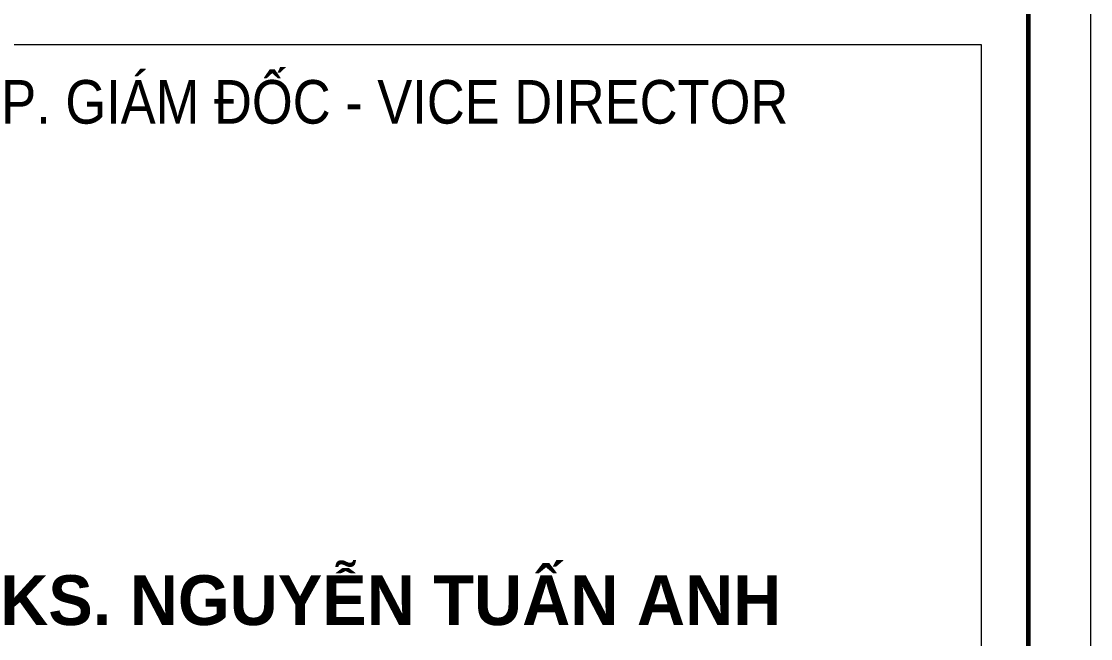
# Model space of a CAD drawing. Header units: millimetres. Extents: x -85362 to 12792, y -54701 to -36522.
# Drawn here: x -40532 to -38622, y -44490 to -43387 of the extents above; entities that cross this region are included whole.
import ezdxf
from ezdxf.enums import TextEntityAlignment as Align

# ---------------------------------------------------------------- set-up
doc = ezdxf.new("R2010")
doc.units = ezdxf.units.MM
doc.header["$MEASUREMENT"] = 0
doc.layers.get('Defpoints').update_dxf_attribs({"color": 1})
for name, color, linetype, lineweight in [('Khungten_LCDI', 7, 'Continuous', 5), ('LC Net thay', 7, 'Continuous', 25), ('LC Text1', 3, 'Continuous', 20)]:
    doc.layers.add(name, color=color, linetype=linetype, lineweight=lineweight)
doc.styles.add('Khungten', font='', dxfattribs={"width": 0.9, "height": 5000})
doc.styles.add('Title', font='', dxfattribs={"width": 0.8})
doc.styles.add('VNAVANTH', font='', dxfattribs={"width": 0.6})
doc.styles.get('Khungten').set_extended_font_data('.VnAvantH')
doc.styles.get('Title').set_extended_font_data('.VnBlackH')
doc.styles.get('VNAVANTH').set_extended_font_data('.VnAvantH', bold=True)

# ---------------------------------------------------------------- blocks, each defined once
blk = doc.blocks.new('lcdi fix')
at = {"layer": 'Defpoints', "lineweight": 0}
blk.add_lwpolyline([(-1200, -14850), (-1200, 14850), (40800, 14850), (40800, -14850)], close=True, dxfattribs=at)
at = {"layer": 'Khungten_LCDI', "color": 5, "lineweight": 25}
blk.add_line((40600, -14650), (40600, 14650), dxfattribs=at)
at = {"layer": 'Khungten_LCDI', "color": 5, "lineweight": 60}
blk.add_lwpolyline([(0, -14650), (0, 14650), (40600, 14650), (40600, -14650)], close=True, dxfattribs=at)
at = {"layer": 'Khungten_LCDI', "color": 9, "lineweight": 15}
blk.add_lwpolyline([(36750, 446.3), (40450, 446.3), (40450, 2437.2), (36750, 2437.2)], close=True, dxfattribs=at)
at = {"color": 7, "style": 'Khungten', "width": 0.9}
blk.add_text('P. gi¸m ®èc - VICE director', height=140, dxfattribs=at).set_placement((38565.6, 2183.9), align=Align.CENTER)
at = {"color": 7, "style": 'VNAVANTH'}
blk.add_text('ks. nguyÔn tuÊn anh', height=160, dxfattribs=at).set_placement((38552.7, 574.1), align=Align.CENTER)
at = {"color": 7, "style": 'Khungten', "width": 0.8}
for tag, p in [('REVISION', (39498.8, -10746.3)), ('NGAYHT', (39546.1, -11609.4))]:
    blk.add_attdef(tag, text='', height=200, dxfattribs=at).set_placement(p, align=Align.CENTER)
at = {"layer": 'LC Text1', "style": 'Title', "width": 1.485915}
for tag, p, p2 in [('TENBANVE1', (36912.7, -8885.8), (40339.1, -8885.8)), ('TENBANVE2', (36912.7, -9562.5), (40339.1, -9562.5))]:
    blk.add_attdef(tag, text='', height=250, dxfattribs=at).set_placement(p, p2, align=Align.FIT)
at = {"layer": 'LC Text1', "style": 'Title', "width": 0.7}
blk.add_attdef('SOBANVE', text='', height=250, dxfattribs=at).set_placement((39562, -13896.2), align=Align.CENTER)

msp = doc.modelspace()

# ---------------------------------------------------------------- block references
at = {"layer": 'LC Net thay', "xscale": 0.5564333287421314, "yscale": 0.5564333287421314, "zscale": 0.5564333287421314}
msp.add_blockref('lcdi fix', (-61324.5, -44785), dxfattribs=at)

doc.saveas('drawing.dxf')
